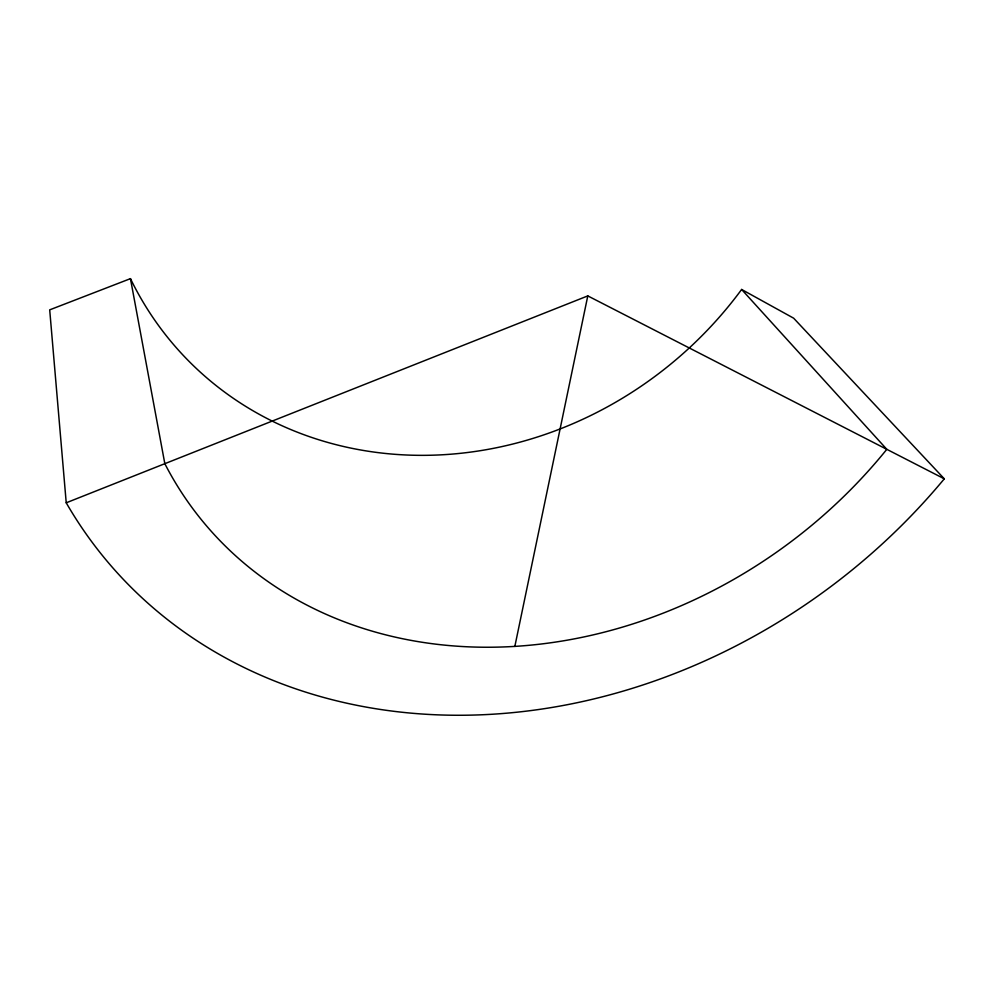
<?xml version="1.0" encoding="UTF-8"?>
<svg xmlns="http://www.w3.org/2000/svg" width="994" height="994" viewBox="0 0 994 994"><rect width="100%" height="100%" fill="white"/><g stroke="black" fill="none" stroke-linecap="round" stroke-linejoin="round"><path stroke-width="1.49" d="M514.842 646.423L587.789 295.901L944.3 478.822A567.822 479.282 -37.7 0 1 66.225 502.802L49.7 309.855L130.45 278.643A375.372 339.401 -41.7 0 0 741.623 289.465L793.634 318.179L944.3 478.822M66.225 502.802L587.789 295.901M741.623 289.465L886.81 449.325A458.979 384.554 -37.2 0 1 164.83 463.689L130.45 278.643"/></g></svg>
